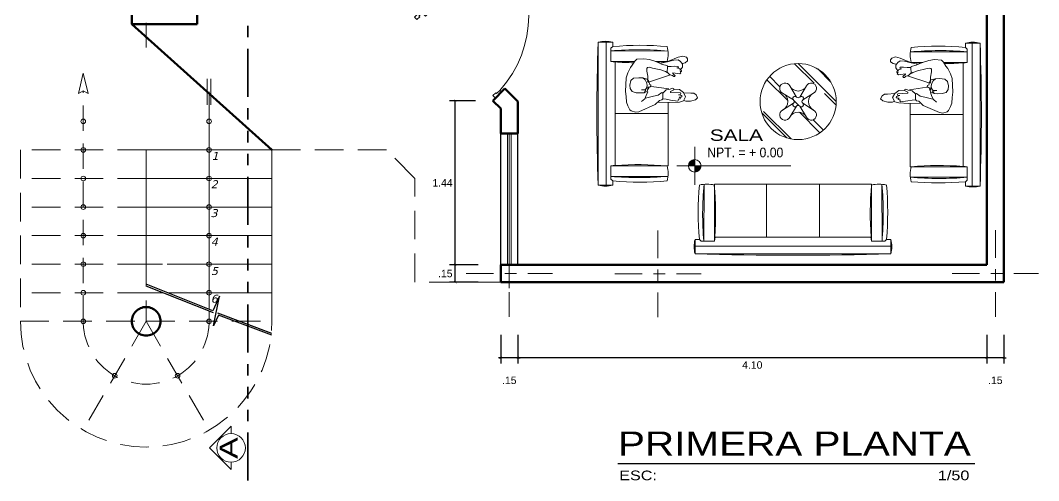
# Model space of a CAD drawing. Header units: millimetres. Extents: x 2033 to 2295, y 1536 to 1691.
# Drawn here: x 2190.38 to 2199.28, y 1549.51 to 1553.54 of the extents above; entities that cross this region are included whole.
import ezdxf

# ---------------------------------------------------------------- set-up
doc = ezdxf.new("R2010")
doc.units = ezdxf.units.MM
for name, pattern in [('ACAD_ISO02W100', [15, 12, -3]), ('ACAD_ISO06W100', [36, 24, -3, 0, -3, 0, -3, 0, -3]), ('ACAD_ISO10W100', [18, 12, -3, 0, -3]), ('HIDDEN2', [4.7625, 3.175, -1.5875]), ('RAYITAS', [0.375, 0.25, -0.125])]:
    doc.linetypes.add(name, pattern=pattern)
doc.layers.get('Defpoints').update_dxf_attribs({"color": 164})
for name, color, linetype, lineweight in [('cotas', 251, 'Continuous', 15), ('escaleras', 30, 'Continuous', 15), ('Layer2', 2, 'Continuous', 9), ('Muebles', 33, 'Continuous', 9), ('muroalto', 12, 'Continuous', 50), ('MUROS BAJOS', 80, 'Continuous', 25), ('NPT', 63, 'Continuous', 15), ('PISOS', 252, 'Continuous', 0), ('PYV', 30, 'Continuous', 13), ('seccion', 130, 'Continuous', 35), ('Texto S.', 7, 'Continuous', 30), ('TEXTOS', 7, 'Continuous', 5), ('texturasde piso', 252, 'Continuous', 0), ('UNO', 254, 'Continuous', 9)]:
    doc.layers.add(name, color=color, linetype=linetype, lineweight=lineweight)
doc.styles.add('ARDELG', font='arial.ttf', dxfattribs={"width": 0.9, "height": 0.1})
doc.styles.add('ARIAL', font='arial.ttf', dxfattribs={"width": 1.3, "height": 0.1})
doc.styles.add('ARRR', font='arial.ttf', dxfattribs={"height": 0.1})
doc.styles.add('Sta. Luisa 75 delg', font='arial.ttf', dxfattribs={"width": 1.2, "height": 0.1})
doc.styles.get("Standard").update_dxf_attribs({"font": 'arial.ttf'})
doc.dimstyles.new('Aritek', dxfattribs={"dimtxt": 0.065, "dimasz": 0.02, "dimexe": 0.05, "dimexo": 0.15, "dimgap": 0.03, "dimtad": 2, "dimtih": 1, "dimtoh": 1, "dimzin": 4, "dimdsep": 46, "dimtxsty": 'Standard', "dimblk": 'ARCHTICK', "dimcen": 0.1, "dimclrt": 7, "dimadec": 0, "dimazin": 0, "dimtfac": 1, "dimtmove": 2, "dimatfit": 1, "dimldrblk": 'DOTSMALL', "dimfxl": 0.2, "dimfxlon": 1, "dimarcsym": 0})

# ---------------------------------------------------------------- blocks, each defined once
blk = doc.blocks.new('P')
at = {"linetype": 'Continuous'}
for p, q in [((0.06, 1), (0.02, 1)), ((0.02, 0.075), (0.02, 1)), ((0.06, 1), (0.06, 0.075)), ((0, 0), (0, 0.075)), ((0, 0.075), (0.02, 0.075)), ((0.03, 0), (0, 0)), ((0.06, 0.075), (0.02, 0.075)), ((0.02, 0.075), (0.02, 0.035)), ((0.02, 0.035), (0.03, 0.035)), ((0.03, 0.035), (0.03, 0)), ((0.97, 0.035), (0.97, 0)), ((0.98, 0.035), (0.97, 0.035)), ((0.97, 0), (1, 0)), ((0.98, 0.075), (0.98, 0.035)), ((1, 0.075), (0.98, 0.075)), ((1, 0), (1, 0.075))]:
    blk.add_line(p, q, dxfattribs=at)
blk.add_arc((0.0086, 0.0289), 0.9725, 2.71991, 86.96955, dxfattribs=at)
blk = doc.blocks.new('GF+')
at = {"color": 34}
for p, q in [((252.598, 193.805), (250.458, 193.805)), ((250.458, 193.805), (250.458, 193.646)), ((252.598, 193.805), (252.598, 193.646)), ((252.598, 193.718), (250.458, 193.718)), ((250.506, 193.646), (250.523, 193.665)), ((250.523, 193.665), (250.669, 193.665)), ((250.556, 193.042), (250.554, 193.665)), ((250.674, 193.618), (250.669, 193.665)), ((250.669, 193.665), (250.677, 193.621)), ((250.669, 193.665), (250.669, 193.05)), ((252.387, 193.665), (252.379, 193.621)), ((252.382, 193.618), (252.387, 193.665)), ((252.532, 193.665), (252.387, 193.665)), ((252.387, 193.665), (252.387, 193.05)), ((252.5, 193.042), (252.502, 193.665)), ((252.55, 193.646), (252.532, 193.665)), ((250.458, 193.646), (250.506, 193.646)), ((250.677, 193.621), (250.939, 193.621)), ((252.379, 193.621), (250.939, 193.621)), ((251.239, 193.621), (251.239, 193.041)), ((251.817, 193.621), (251.817, 193.041)), ((252.598, 193.646), (252.55, 193.646)), ((250.669, 193.05), (250.669, 193.044)), ((250.672, 193.041), (250.775, 193.041)), ((250.939, 193.041), (250.745, 193.041)), ((250.939, 193.041), (252.311, 193.041)), ((252.384, 193.041), (252.281, 193.041)), ((252.387, 193.05), (252.387, 193.044))]:
    blk.add_line(p, q, dxfattribs=at)
for centre, radius, start, end in [((250.78, 193.725), 0.332, 166.1775, 193.8225), ((251.528, 154.083), 39.736, 88.457, 91.543), ((252.276, 193.725), 0.332, 346.1775, 13.8225), ((253.93, 193.363), 3.389, 174.8766, 185.4221), ((249.126, 193.363), 3.389, 354.5779, 5.1234), ((253.66, 193.348), 3.168, 174.6069, 185.3931), ((247.294, 193.363), 3.389, 354.7149, 4.3203), ((250.677, 193.618), 0.00288, 90, 184.3203), ((255.762, 193.363), 3.389, 175.6797, 185.2851), ((252.379, 193.618), 0.00288, 355.6797, 90), ((249.396, 193.348), 3.168, 354.6069, 5.3931), ((250.588, 193.393), 0.352, 256.5803, 283.4197), ((250.672, 193.044), 0.00288, 180, 270), ((252.384, 193.044), 0.00288, 270, 0), ((252.468, 193.393), 0.352, 256.5803, 283.4197)]:
    blk.add_arc(centre, radius, start, end, dxfattribs=at)
blk = doc.blocks.new('Peopleplan_057')
at = {"color": 0}
for p, q in [((-0.022, -0.12), (-0.04, -0.11)), ((0.055, -0.11), (0.026, -0.118))]:
    blk.add_line(p, q, dxfattribs=at)
at = {"color": 76}
for p, q in [((-0.195, -0.329), (-0.13, -0.327)), ((0.095, -0.28), (0.157, -0.28))]:
    blk.add_line(p, q, dxfattribs=at)
for points in [[(0.157, -0.28), (0.169, -0.269), (0.176, -0.241), (0.221, -0.194), (0.3, -0.017), (0.305, 0.02), (0.29, 0.067), (0.277, 0.083), (0.233, 0.105), (0.195, 0.118), (0.133, 0.123), (0.077, 0.128), (-0.073, 0.121), (-0.126, 0.105), (-0.184, 0.075), (-0.21, 0.055), (-0.253, 0.028), (-0.276, 0.005), (-0.281, -0.07), (-0.272, -0.132), (-0.246, -0.212), (-0.219, -0.271), (-0.206, -0.325), (-0.195, -0.329)], [(-0.13, -0.327), (-0.141, -0.306), (-0.159, -0.256), (-0.178, -0.165), (-0.188, -0.128), (-0.184, -0.111), (-0.174, -0.105), (-0.146, -0.104), (-0.088, -0.115), (-0.056, -0.115)], [(0.08, -0.113), (0.122, -0.098), (0.157, -0.083), (0.187, -0.047), (0.187, -0.047), (0.187, -0.047), (0.187, -0.047)], [(0.152, -0.089), (0.129, -0.175), (0.118, -0.227), (0.09, -0.267), (0.095, -0.28)]]:
    blk.add_lwpolyline(points, dxfattribs=at)
at = {"color": 8}
for points in [[(0.091, -0.073), (0.094, -0.034), (0.092, 0.013), (0.079, 0.056), (0.047, 0.08), (0.007, 0.082), (-0.041, 0.071), (-0.068, 0.043), (-0.073, -0.017), (-0.071, -0.06)], [(0.091, -0.073), (0.064, -0.091), (0.058, -0.044), (0.055, -0.09), (0.034, -0.103), (0.01, -0.107), (-0.022, -0.101), (-0.049, -0.084), (-0.071, -0.06)], [(-0.026, -0.134), (-0.103, -0.364)], [(0.022, -0.156), (0.049, -0.344)], [(-0.159, -0.471), (-0.189, -0.494), (-0.221, -0.494), (-0.249, -0.473), (-0.268, -0.445), (-0.263, -0.4), (-0.246, -0.327), (-0.231, -0.259)], [(0.054, -0.4), (0.056, -0.46), (0.09, -0.503), (0.135, -0.528), (0.18, -0.505), (0.193, -0.46), (0.199, -0.355), (0.195, -0.231)], [(-0.253, -0.34), (-0.296, -0.445), (-0.309, -0.496), (-0.296, -0.537), (-0.278, -0.55), (-0.257, -0.55), (-0.236, -0.524), (-0.229, -0.494)], [(0.092, -0.509), (0.097, -0.586), (0.097, -0.616), (0.116, -0.644), (0.148, -0.659), (0.17, -0.635), (0.184, -0.582), (0.185, -0.531), (0.175, -0.507)]]:
    blk.add_lwpolyline(points, dxfattribs=at)
at = {"color": 0}
for points in [[(-0.071, -0.06), (-0.058, -0.109), (-0.04, -0.122), (-0.011, -0.132), (-0.004, -0.13), (0.004, -0.147), (0.015, -0.149), (0.026, -0.141), (0.03, -0.13), (0.049, -0.12), (0.077, -0.109), (0.091, -0.073)], [(-0.195, -0.329), (-0.195, -0.37), (-0.199, -0.409), (-0.197, -0.445), (-0.186, -0.449), (-0.18, -0.432), (-0.169, -0.469), (-0.163, -0.471), (-0.159, -0.46), (-0.15, -0.481), (-0.141, -0.481), (-0.139, -0.468), (-0.126, -0.477), (-0.115, -0.464), (-0.126, -0.389), (-0.12, -0.387), (-0.094, -0.415), (-0.086, -0.411), (-0.086, -0.4), (-0.098, -0.383), (-0.105, -0.355), (-0.135, -0.327)], [(0.095, -0.28), (0.06, -0.314), (0.054, -0.359), (0.043, -0.385), (0.049, -0.398), (0.058, -0.398), (0.077, -0.361), (0.088, -0.361), (0.094, -0.471), (0.103, -0.475), (0.112, -0.473), (0.114, -0.451), (0.122, -0.486), (0.137, -0.488), (0.139, -0.479), (0.14, -0.456), (0.148, -0.469), (0.157, -0.469), (0.161, -0.447), (0.17, -0.449), (0.182, -0.441), (0.172, -0.362), (0.163, -0.314), (0.16, -0.277)]]:
    blk.add_lwpolyline(points, dxfattribs=at)
blk = doc.blocks.new('Peopleplan_059')
at = {"color": 34, "lineweight": 0}
for p, q in [((-0.723, -0.014), (0.841, -0.014)), ((-0.723, -0.014), (-0.723, -0.173)), ((-0.723, -0.101), (0.841, -0.101)), ((0.841, -0.014), (0.841, -0.173)), ((-0.723, -0.173), (-0.675, -0.173)), ((-0.675, -0.173), (-0.658, -0.154)), ((-0.658, -0.154), (-0.512, -0.154)), ((-0.626, -0.777), (-0.627, -0.154)), ((-0.512, -0.154), (-0.512, -0.413)), ((-0.507, -0.201), (-0.512, -0.154)), ((-0.512, -0.154), (-0.504, -0.198)), ((-0.504, -0.198), (0.622, -0.198)), ((0.057, -0.198), (0.057, -0.778)), ((0.63, -0.154), (0.622, -0.198)), ((0.625, -0.201), (0.63, -0.154)), ((0.776, -0.154), (0.63, -0.154)), ((0.63, -0.154), (0.63, -0.768)), ((0.744, -0.777), (0.745, -0.154)), ((0.793, -0.173), (0.776, -0.154)), ((0.841, -0.173), (0.793, -0.173)), ((-0.512, -0.64), (-0.512, -0.768)), ((-0.512, -0.768), (-0.512, -0.775)), ((0.627, -0.778), (-0.064, -0.778)), ((0.627, -0.778), (0.525, -0.778)), ((0.627, -0.778), (0.554, -0.778)), ((0.63, -0.768), (0.63, -0.775))]:
    blk.add_line(p, q, dxfattribs=at)
for centre, radius, start, end in [((0.059, -21.247), 21.247, 87.8898, 92.1102), ((-0.401, -0.094), 0.332, 166.1775, 193.8225), ((0.519, -0.094), 0.332, 346.1775, 13.8225), ((2.479, -0.471), 3.168, 174.6069, 185.3931), ((2.748, -0.456), 3.389, 174.8766, 185.4221), ((-0.504, -0.201), 0.00288, 90, 184.3203), ((-3.887, -0.456), 3.389, 0.8877, 4.3203), ((4.005, -0.456), 3.389, 175.6797, 185.2851), ((0.622, -0.201), 0.00288, 355.6797, 90), ((-2.631, -0.456), 3.389, 354.5779, 5.1234), ((-2.361, -0.471), 3.168, 354.6069, 5.3931), ((-3.887, -0.456), 3.389, 354.7149, 356.6405), ((-0.594, -0.426), 0.352, 256.5803, 283.4197), ((-0.509, -0.775), 0.00288, 180, 270), ((0.627, -0.775), 0.00288, 270, 0), ((0.712, -0.426), 0.352, 256.5803, 283.4197)]:
    blk.add_arc(centre, radius, start, end, dxfattribs=at)
at = {"color": 30, "lineweight": 0}
blk.add_blockref('Peopleplan_057', (-0.262, -0.442), dxfattribs=at)
blk = doc.blocks.new('HKJHL')
at = {"color": 8}
for p, q in [((252.2573, 191.5581), (252.0859, 191.7295)), ((252.4498, 191.3979), (252.1168, 191.731)), ((251.9583, 191.5284), (251.8677, 191.619)), ((252.4024, 191.5692), (252.2881, 191.6835)), ((252.0267, 191.4062), (251.844, 191.5889)), ((252.103, 191.4379), (252.0431, 191.535)), ((252.1307, 191.4379), (252.1906, 191.535)), ((252.0768, 191.4118), (251.9813, 191.4723)), ((252.1568, 191.4118), (252.2524, 191.4723)), ((252.4484, 191.367), (252.3462, 191.4692)), ((252.0768, 191.3841), (251.9813, 191.3236)), ((252.103, 191.358), (252.0431, 191.2608)), ((252.1239, 191.3628), (252.0817, 191.405)), ((252.1307, 191.358), (252.1906, 191.2608)), ((252.2524, 191.3236), (252.1568, 191.3841)), ((252.0192, 191.0796), (251.7985, 191.3003)), ((252.055, 191.0707), (251.8155, 191.3102)), ((252.3077, 191.1251), (252.1282, 191.3047)), ((252.3379, 191.1489), (252.2477, 191.239))]:
    blk.add_line(p, q, dxfattribs=at)
at = {"color": 34}
blk.add_circle((252.1168, 191.3979), 0.333, dxfattribs=at)
at = {"color": 8}
for centre, radius, start, end in [((252.0021, 191.5136), 0.0463, 27.66045, 243.2345), ((252.1168, 191.5737), 0.0833, 207.66045, 332.33955), ((252.2315, 191.5136), 0.0463, 296.7655, 152.33955), ((251.9438, 191.3979), 0.0833, 296.7655, 63.2345), ((252.0891, 191.4257), 0.0185, 41.40962, 228.59038), ((252.1168, 191.4502), 0.0185, 221.40962, 318.59038), ((252.1446, 191.4257), 0.0185, 311.40962, 138.59038), ((252.2899, 191.3979), 0.0833, 116.7655, 243.2345), ((252.0891, 191.3702), 0.0185, 131.40962, 318.59038), ((252.0646, 191.3979), 0.0185, 311.40962, 48.59038), ((252.1168, 191.3457), 0.0185, 41.40962, 138.59038), ((252.1446, 191.3702), 0.0185, 221.40962, 48.59038), ((252.1691, 191.3979), 0.0185, 131.40962, 228.59038), ((252.0021, 191.2823), 0.0463, 116.7655, 332.33955), ((252.1168, 191.2222), 0.0833, 27.66045, 152.33955), ((252.2315, 191.2823), 0.0463, 207.66045, 63.2345)]:
    blk.add_arc(centre, radius, start, end, dxfattribs=at)
blk = doc.blocks.new('_ArchTick')
at = {"color": 0, "linetype": 'ByBlock', "const_width": 0.15}
blk.add_lwpolyline([(-0.5, -0.5), (0.5, 0.5)], dxfattribs=at)
blk = doc.blocks.new('*D285')
at = {"layer": 'Defpoints', "color": 0, "linetype": 'Continuous', "transparency": 16777216}
for p in [(2198.825, 1551.3973), (2198.975, 1551.2473), (2198.825, 1550.5853)]:
    blk.add_point(p, dxfattribs=at)
at = {"layer": 'UNO', "color": 0, "linetype": 'Continuous', "lineweight": -2, "transparency": 16777216}
for p, q in [((2198.825, 1550.7853), (2198.825, 1550.5353)), ((2198.975, 1550.7853), (2198.975, 1550.5353)), ((2198.825, 1550.5853), (2198.805, 1550.5853)), ((2198.975, 1550.5853), (2198.825, 1550.5853)), ((2198.975, 1550.5853), (2198.995, 1550.5853))]:
    blk.add_line(p, q, dxfattribs=at)
at = {"layer": 'UNO', "color": 0, "linetype": 'Continuous', "lineweight": -2, "transparency": 16777216, "xscale": 0.02, "yscale": 0.02, "zscale": 0.02}
blk.add_blockref('_ArchTick', (2198.825, 1550.5853), dxfattribs=at)
at = {"layer": 'UNO', "color": 0, "linetype": 'Continuous', "lineweight": -2, "transparency": 16777216, "xscale": 0.02, "yscale": 0.02, "zscale": 0.02, "rotation": 180}
blk.add_blockref('_ArchTick', (2198.975, 1550.5853), dxfattribs=at)
at = {"layer": 'UNO', "color": 7, "linetype": 'Continuous', "transparency": 16777216, "insert": (2198.9, 1550.3876), "char_height": 0.065, "attachment_point": 5}
blk.add_mtext('.15', dxfattribs=at)
blk = doc.blocks.new('_DotSmall')
at = {"color": 0, "linetype": 'ByBlock', "const_width": 0.5}
blk.add_lwpolyline([(-0.0625, 0, 1), (0.0625, 0, 1)], format="xyb", close=True, dxfattribs=at)
blk = doc.blocks.new('*D286')
at = {"layer": 'Defpoints', "color": 0, "linetype": 'Continuous', "transparency": 16777216}
for p in [(2194.725, 1551.3973), (2198.825, 1551.3973), (2194.725, 1550.5853)]:
    blk.add_point(p, dxfattribs=at)
at = {"layer": 'UNO', "color": 0, "linetype": 'Continuous', "lineweight": -2, "transparency": 16777216}
for p, q in [((2194.725, 1550.7853), (2194.725, 1550.5353)), ((2198.825, 1550.7853), (2198.825, 1550.5353)), ((2198.825, 1550.5853), (2194.725, 1550.5853))]:
    blk.add_line(p, q, dxfattribs=at)
at = {"layer": 'UNO', "color": 0, "linetype": 'Continuous', "lineweight": -2, "transparency": 16777216, "xscale": 0.02, "yscale": 0.02, "zscale": 0.02, "rotation": 180}
blk.add_blockref('_ArchTick', (2194.725, 1550.5853), dxfattribs=at)
at = {"layer": 'UNO', "color": 0, "linetype": 'Continuous', "lineweight": -2, "transparency": 16777216, "xscale": 0.02, "yscale": 0.02, "zscale": 0.02}
blk.add_blockref('_ArchTick', (2198.825, 1550.5853), dxfattribs=at)
at = {"layer": 'UNO', "color": 7, "linetype": 'Continuous', "transparency": 16777216, "insert": (2196.775, 1550.5221), "char_height": 0.065, "attachment_point": 5}
blk.add_mtext('4.10', dxfattribs=at)
blk = doc.blocks.new('*D287')
at = {"layer": 'Defpoints', "color": 0, "linetype": 'Continuous', "transparency": 16777216}
for p in [(2194.575, 1551.3973), (2194.725, 1551.3973), (2194.575, 1550.5853)]:
    blk.add_point(p, dxfattribs=at)
at = {"layer": 'UNO', "color": 0, "linetype": 'Continuous', "lineweight": -2, "transparency": 16777216}
for p, q in [((2194.575, 1550.7853), (2194.575, 1550.5353)), ((2194.725, 1550.7853), (2194.725, 1550.5353)), ((2194.575, 1550.5853), (2194.555, 1550.5853)), ((2194.725, 1550.5853), (2194.575, 1550.5853)), ((2194.725, 1550.5853), (2194.745, 1550.5853))]:
    blk.add_line(p, q, dxfattribs=at)
at = {"layer": 'UNO', "color": 0, "linetype": 'Continuous', "lineweight": -2, "transparency": 16777216, "xscale": 0.02, "yscale": 0.02, "zscale": 0.02}
blk.add_blockref('_ArchTick', (2194.575, 1550.5853), dxfattribs=at)
at = {"layer": 'UNO', "color": 0, "linetype": 'Continuous', "lineweight": -2, "transparency": 16777216, "xscale": 0.02, "yscale": 0.02, "zscale": 0.02, "rotation": 180}
blk.add_blockref('_ArchTick', (2194.725, 1550.5853), dxfattribs=at)
at = {"layer": 'UNO', "color": 7, "linetype": 'Continuous', "transparency": 16777216, "insert": (2194.65, 1550.3876), "char_height": 0.065, "attachment_point": 5}
blk.add_mtext('.15', dxfattribs=at)
blk = doc.blocks.new('*D301')
at = {"layer": 'Defpoints', "color": 0, "linetype": 'Continuous', "transparency": 16777216}
for p in [(2194.1776, 1551.3973), (2194.575, 1551.3973), (2194.575, 1551.2473)]:
    blk.add_point(p, dxfattribs=at)
at = {"layer": 'UNO', "color": 0, "linetype": 'Continuous', "lineweight": -2, "transparency": 16777216}
for p, q in [((2194.3776, 1551.3973), (2194.1276, 1551.3973)), ((2194.1776, 1551.2473), (2194.1776, 1551.3973)), ((2194.3776, 1551.2473), (2194.1276, 1551.2473))]:
    blk.add_line(p, q, dxfattribs=at)
at = {"layer": 'UNO', "color": 0, "linetype": 'Continuous', "lineweight": -2, "transparency": 16777216, "xscale": 0.02, "yscale": 0.02, "zscale": 0.02}
for p, rotation in [((2194.1776, 1551.3973), 90), ((2194.1776, 1551.2473), 270)]:
    blk.add_blockref('_ArchTick', p, dxfattribs=dict(at, rotation=rotation))
at = {"layer": 'UNO', "color": 7, "linetype": 'Continuous', "transparency": 16777216, "insert": (2194.0905, 1551.3223), "char_height": 0.065, "attachment_point": 5}
blk.add_mtext('.15', dxfattribs=at)
blk = doc.blocks.new('*D302')
at = {"layer": 'Defpoints', "color": 0, "linetype": 'Continuous', "transparency": 16777216}
for p in [(2194.1776, 1552.8352), (2194.5051, 1552.8352), (2194.575, 1551.3973)]:
    blk.add_point(p, dxfattribs=at)
at = {"layer": 'PISOS', "color": 0, "linetype": 'Continuous', "lineweight": -2, "transparency": 16777216}
for p, q in [((2194.3551, 1552.8352), (2194.1276, 1552.8352)), ((2194.1776, 1551.3973), (2194.1776, 1552.8352)), ((2194.3776, 1551.3973), (2194.1276, 1551.3973))]:
    blk.add_line(p, q, dxfattribs=at)
at = {"layer": 'PISOS', "color": 0, "linetype": 'Continuous', "lineweight": -2, "transparency": 16777216, "xscale": 0.02, "yscale": 0.02, "zscale": 0.02}
for p, rotation in [((2194.1776, 1552.8352), 90), ((2194.1776, 1551.3973), 270)]:
    blk.add_blockref('_ArchTick', p, dxfattribs=dict(at, rotation=rotation))
at = {"layer": 'PISOS', "color": 7, "linetype": 'Continuous', "transparency": 16777216, "insert": (2194.0664, 1552.1163), "char_height": 0.065, "attachment_point": 5}
blk.add_mtext('1.44', dxfattribs=at)
blk = doc.blocks.new('Corte')
at = {"layer": 'TEXTOS', "color": 14, "ltscale": 0.0035}
for p, q in [((0.1476, 0.1688), (0.3377, -0.0212)), ((0.1476, 0.1038), (0.1476, 0.1688)), ((0.337, -0.0206), (0.1476, -0.21)), ((0.1476, -0.21), (0.1476, -0.1462))]:
    blk.add_line(p, q, dxfattribs=at)
blk.add_circle((0.1476, -0.0212), 0.125, dxfattribs=at)

msp = doc.modelspace()

# ---------------------------------------------------------------- hatches: boundary and pattern name
at = {"layer": 'UNO', "ltscale": 0.005}
h = msp.add_hatch(dxfattribs=at)
h.set_pattern_fill('AR-PARQ1', color=21, scale=0.00015, style=0)
h.set_pattern_definition([(90, (2007.72315, 1332.130396), (-0.04572, 0.04572), [0.04572, -0.04572]), (90, (2007.73077, 1332.130396), (-0.04572, 0.04572), [0.04572, -0.04572]), (90, (2007.73839, 1332.130396), (-0.04572, 0.04572), [0.04572, -0.04572]), (90, (2007.74601, 1332.130396), (-0.04572, 0.04572), [0.04572, -0.04572]), (90, (2007.75363, 1332.130396), (-0.04572, 0.04572), [0.04572, -0.04572]), (90, (2007.76125, 1332.130396), (-0.04572, 0.04572), [0.04572, -0.04572]), (90, (2007.76887, 1332.130396), (-0.04572, 0.04572), [0.04572, -0.04572]), (360, (2007.72315, 1332.176116), (0.04572, -0.04572), [0.04572, -0.04572]), (360, (2007.72315, 1332.183736), (0.04572, -0.04572), [0.04572, -0.04572]), (360, (2007.72315, 1332.191356), (0.04572, -0.04572), [0.04572, -0.04572]), (360, (2007.72315, 1332.198976), (0.04572, -0.04572), [0.04572, -0.04572]), (360, (2007.72315, 1332.206596), (0.04572, -0.04572), [0.04572, -0.04572]), (360, (2007.72315, 1332.214216), (0.04572, -0.04572), [0.04572, -0.04572]), (360, (2007.72315, 1332.221836), (0.04572, -0.04572), [0.04572, -0.04572])])
h.paths.add_polyline_path([(2196.2713, 1552.265), (2196.2713, 1552.32, 0.414214), (2196.2163, 1552.265)])
h.paths.add_polyline_path([(2196.2713, 1552.265), (2196.2713, 1552.21, 0.414214), (2196.3263, 1552.265)])

# ---------------------------------------------------------------- linework, layer by layer
at = {"layer": 'escaleras', "linetype": 'ACAD_ISO02W100'}
for p, q in [((2191.475, 1551.461), (2191.475, 1552.4043)), ((2191.475, 1552.4043), (2192.575, 1552.4043)), ((2192.575, 1550.9043), (2192.575, 1552.4043)), ((2191.475, 1552.1543), (2192.575, 1552.1543)), ((2191.475, 1551.9043), (2192.575, 1551.9043)), ((2191.475, 1551.6543), (2192.575, 1551.6543)), ((2191.6585, 1551.4043), (2192.575, 1551.4043)), ((2191.6619, 1551.1543), (2192.575, 1551.1543))]:
    msp.add_line(p, q, dxfattribs=at)
at = {"layer": 'muroalto'}
for p, q in [((2191.35, 1558.5973), (2191.35, 1553.5043)), ((2198.975, 1558.5973), (2198.975, 1551.2473)), ((2198.825, 1558.4473), (2198.825, 1551.3973)), ((2191.92, 1553.5043), (2191.92, 1553.7543)), ((2191.35, 1553.5043), (2191.92, 1553.5043)), ((2194.5051, 1552.8352), (2194.6112, 1552.9413)), ((2194.725, 1552.8274), (2194.6112, 1552.9413)), ((2194.575, 1552.7653), (2194.5051, 1552.8352)), ((2194.725, 1552.5473), (2194.725, 1552.8274)), ((2194.575, 1552.5473), (2194.575, 1552.7653)), ((2194.575, 1552.5473), (2194.725, 1552.5473)), ((2194.575, 1551.2473), (2194.575, 1551.3973)), ((2198.825, 1551.3973), (2194.575, 1551.3973)), ((2198.975, 1551.2473), (2194.575, 1551.2473))]:
    msp.add_line(p, q, dxfattribs=at)
at = {"layer": 'muroalto', "linetype": 'Continuous'}
msp.add_line((2191.35, 1553.5043), (2192.575, 1552.4043), dxfattribs=at)
at = {"layer": 'muroalto', "linetype": 'ACAD_ISO02W100'}
msp.add_circle((2191.475, 1550.9043), 0.125, dxfattribs=at)
at = {"layer": 'MUROS BAJOS'}
for p, q in [((2194.575, 1551.3973), (2194.575, 1552.5473)), ((2194.725, 1551.3973), (2194.725, 1552.5473)), ((2192.0572, 1550.9974), (2191.475, 1551.2284)), ((2192.0648, 1550.9783), (2191.475, 1551.2123)), ((2192.1173, 1551.1259), (2192.0572, 1550.9974)), ((2192.0629, 1550.8643), (2192.1173, 1551.1259)), ((2192.1085, 1550.9578), (2192.0629, 1550.8643)), ((2192.575, 1550.7979), (2192.101, 1550.9767)), ((2192.575, 1550.7818), (2192.1085, 1550.9578))]:
    msp.add_line(p, q, dxfattribs=at)
at = {"layer": 'NPT', "lineweight": 30, "ltscale": 0.3}
msp.add_line((2195.6001, 1549.6599), (2198.7208, 1549.6599), dxfattribs=at)
at = {"layer": 'PISOS', "linetype": 'HIDDEN2', "ltscale": 0.07}
for p, q in [((2190.925, 1550.9043), (2190.925, 1552.9217)), ((2192.025, 1550.9506), (2192.025, 1550.9043))]:
    msp.add_line(p, q, dxfattribs=at)
at = {"layer": 'PISOS', "linetype": 'ACAD_ISO02W100'}
msp.add_line((2194.65, 1552.5473), (2194.65, 1551.1956), dxfattribs=at)
at = {"layer": 'PISOS', "linetype": 'RAYITAS'}
for p, q in [((2190.375, 1552.4043), (2190.375, 1550.9043)), ((2191.475, 1552.4043), (2190.375, 1552.4043)), ((2193.575, 1552.4048), (2192.575, 1552.4048)), ((2193.825, 1552.1548), (2193.575, 1552.4048)), ((2191.475, 1552.1543), (2190.375, 1552.1543)), ((2193.825, 1551.2473), (2193.825, 1552.1548)), ((2191.475, 1551.9043), (2190.375, 1551.9043)), ((2191.475, 1551.6543), (2190.375, 1551.6543)), ((2191.475, 1551.4043), (2190.375, 1551.4043)), ((2191.475, 1551.461), (2191.475, 1550.9043)), ((2191.6179, 1551.4043), (2191.475, 1551.4043)), ((2191.475, 1551.1543), (2190.375, 1551.1543)), ((2191.6212, 1551.1543), (2191.475, 1551.1543)), ((2190.375, 1550.9043), (2191.475, 1550.9043)), ((2191.475, 1550.9043), (2190.925, 1549.9517)), ((2191.475, 1550.9043), (2192.575, 1550.9043)), ((2191.475, 1550.9043), (2192.025, 1549.9517))]:
    msp.add_line(p, q, dxfattribs=at)
at = {"layer": 'PISOS'}
msp.add_line((2192.025, 1550.9941), (2192.025, 1550.9506), dxfattribs=at)
at = {"layer": 'PISOS', "linetype": 'HIDDEN2'}
msp.add_lwpolyline([(2190.925, 1553.077), (2190.9682, 1552.8969), (2190.925, 1552.9217), (2190.8819, 1552.8969), (2190.925, 1553.077)], dxfattribs=at)
at = {"layer": 'PISOS'}
for centre in [(2190.925, 1552.6543), (2190.925, 1552.4043), (2190.925, 1552.1543), (2190.925, 1551.9043), (2190.925, 1551.6543), (2190.925, 1551.4043), (2190.925, 1551.1543), (2192.025, 1551.1543), (2190.925, 1550.9043), (2192.025, 1550.9043), (2191.2, 1550.428), (2191.75, 1550.428)]:
    msp.add_circle(centre, 0.02, dxfattribs=at)
at = {"layer": 'PISOS', "linetype": 'RAYITAS'}
for radius, start, end in [(1.1, 180, 0), (0.55, 177.9164, 2.0836)]:
    msp.add_arc((2191.475, 1550.9043), radius, start, end, dxfattribs=at)
at = {"layer": 'seccion', "linetype": 'ACAD_ISO06W100', "ltscale": 0.0175}
msp.add_line((2192.3626, 1549.5101), (2192.3626, 1559.5556), dxfattribs=at)
at = {"layer": 'texturasde piso'}
for p, q in [((2194.635, 1551.3973), (2194.635, 1552.5473)), ((2194.665, 1551.3973), (2194.665, 1552.5473))]:
    msp.add_line(p, q, dxfattribs=at)
at = {"layer": 'UNO', "linetype": 'ACAD_ISO10W100', "ltscale": 0.02}
for p, q in [((2191.475, 1554.0576), (2191.475, 1553.301)), ((2194.65, 1551.7006), (2194.65, 1550.944)), ((2195.95, 1551.698), (2195.95, 1550.9413)), ((2198.9, 1551.7006), (2198.9, 1550.944)), ((2194.2717, 1551.3223), (2195.0283, 1551.3223)), ((2195.5717, 1551.3197), (2196.3283, 1551.3197)), ((2198.5217, 1551.3223), (2199.2783, 1551.3223))]:
    msp.add_line(p, q, dxfattribs=at)
at = {"layer": 'UNO'}
for p, q in [((2192.0095, 1552.7983), (2192.0095, 1553.0269)), ((2192.0405, 1552.7983), (2192.0405, 1553.0269))]:
    msp.add_line(p, q, dxfattribs=at)
at = {"layer": 'UNO', "linetype": 'ACAD_ISO02W100'}
msp.add_line((2192.025, 1551.0102), (2192.025, 1552.9126), dxfattribs=at)
at = {"layer": 'UNO', "ltscale": 0.005}
for p, q in [((2196.2713, 1552.4303), (2196.2713, 1552.265)), ((2197.1115, 1552.265), (2196.1155, 1552.265)), ((2196.2713, 1552.0997), (2196.2713, 1552.265))]:
    msp.add_line(p, q, dxfattribs=at)
at = {"layer": 'UNO', "linetype": 'RAYITAS'}
msp.add_line((2194.575, 1551.2473), (2193.825, 1551.2473), dxfattribs=at)
at = {"layer": 'UNO'}
for centre in [(2192.025, 1552.6543), (2192.025, 1552.4043), (2192.025, 1552.1543), (2192.025, 1551.9043), (2192.025, 1551.6543), (2192.025, 1551.4043)]:
    msp.add_circle(centre, 0.02, dxfattribs=at)
at = {"layer": 'UNO', "ltscale": 0.005}
msp.add_circle((2196.2713, 1552.265), 0.055, dxfattribs=at)

# ---------------------------------------------------------------- block references
at = {"layer": 'cotas', "xscale": -1}
msp.add_blockref('Corte', (2192.365, 1549.8179), dxfattribs=at)
at = {"layer": 'Muebles', "color": 0, "lineweight": 0, "extrusion": (0, 0, -1), "yscale": 0.8000000000001819}
for p, xscale, zscale, rotation in [((-2195.416, 1552.7683), 0.8000000000001819, -0.8, 270), ((-2198.7779, 1552.7607), -0.8000000000001819, -0.8000000000001819, 90)]:
    msp.add_blockref('Peopleplan_059', p, dxfattribs=dict(at, xscale=xscale, zscale=zscale, rotation=rotation))
at = {"layer": 'Muebles', "color": 0, "lineweight": 0}
msp.add_blockref('HKJHL', (1945.0586, 1361.4293), dxfattribs=at)
at = {"layer": 'Muebles', "color": 0, "lineweight": 0, "xscale": 0.8000000000001819, "yscale": 0.8000000000001819, "zscale": 0.8000000000001819, "rotation": 180}
msp.add_blockref('GF+', (2398.3526, 1706.5376), dxfattribs=at)
at = {"layer": 'PYV', "ltscale": 0.15, "xscale": 0.9997441879840495, "yscale": 0.9997441879840495, "zscale": 0.9997441879840495, "rotation": 314.9999999999999}
msp.add_blockref('P', (2193.8214, 1553.5654), dxfattribs=at)

# ---------------------------------------------------------------- texts
at = {"layer": 'Layer2', "char_height": 0.07, "attachment_point": 1, "style": 'ARRR'}
for s, insert in [('{\\fVerdana|b0|i1|c0|p34;1}', (2192.0459, 1552.3857)), ('{\\fVerdana|b0|i1|c0|p34;2}', (2192.0391, 1552.139)), ('{\\fVerdana|b0|i1|c0|p34;3}', (2192.0372, 1551.8865)), ('{\\fVerdana|b0|i1|c0|p34;4}', (2192.0402, 1551.636)), ('{\\fVerdana|b0|i1|c0|p34;5}', (2192.0419, 1551.3798)), ('{\\fVerdana|b0|i1|c0|p34;6}', (2192.0392, 1551.1374))]:
    msp.add_mtext(s, dxfattribs=dict(at, insert=insert))
at = {"layer": 'Texto S.', "attachment_point": 1, "style": 'Sta. Luisa 75 delg'}
for s, insert, char_height, width in [('{\\H2.5x;PRIMERA PLANTA}', (2195.6005, 1549.9401), 0.084375, 5.303704), ('ESC:', (2195.6108, 1549.5983), 0.08438, 1.434496), ('1/50', (2198.3974, 1549.5983), 0.08438, 0.307286)]:
    msp.add_mtext(s, dxfattribs=dict(at, insert=insert, char_height=char_height, width=width))
at = {"layer": 'TEXTOS', "ltscale": 0.005, "attachment_point": 1}
for s, insert, char_height, width, style in [('SALA', (2196.4033, 1552.5832), 0.1, 1.686, 'ARIAL'), ('NPT. = + 0.00', (2196.3807, 1552.4243), 0.085, 1, 'ARDELG')]:
    msp.add_mtext(s, dxfattribs=dict(at, insert=insert, char_height=char_height, width=width, style=style))
at = {"layer": 'TEXTOS', "ltscale": 0.005, "insert": (2192.1186, 1549.7012), "char_height": 0.155, "width": 1.686, "attachment_point": 1, "rotation": 90, "style": 'ARIAL'}
msp.add_mtext('A', dxfattribs=at)

# ---------------------------------------------------------------- dimensions: what is measured, and where the dimension line sits
at = {"layer": 'PISOS', "linetype": 'Continuous'}
dim = msp.add_linear_dim(base=(2194.1776, 1552.8352), p1=(2194.575, 1551.3973), p2=(2194.5051, 1552.8352), angle=90, dimstyle='Aritek', dxfattribs=at)
dim.commit()
dim.dimension.update_dxf_attribs({"geometry": '*D302', "text_midpoint": (2194.0664, 1552.1163)})
at = {"layer": 'UNO', "linetype": 'Continuous'}
dim = msp.add_linear_dim(base=(2194.1776, 1551.3973), p1=(2194.575, 1551.2473), p2=(2194.575, 1551.3973), angle=90, dimstyle='Aritek', dxfattribs=at)
dim.commit()
dim.dimension.update_dxf_attribs({"geometry": '*D301', "text_midpoint": (2194.0905, 1551.3223)})
for base, p1, p2, picture, middle in [((2194.575, 1550.5853), (2194.725, 1551.3973), (2194.575, 1551.3973), '*D287', (2194.65, 1550.3876)), ((2194.725, 1550.5853), (2198.825, 1551.3973), (2194.725, 1551.3973), '*D286', (2196.775, 1550.5221)), ((2198.825, 1550.5853), (2198.975, 1551.2473), (2198.825, 1551.3973), '*D285', (2198.9, 1550.3876))]:
    dim = msp.add_linear_dim(base=base, p1=p1, p2=p2, dimstyle='Aritek', dxfattribs=at)
    dim.commit()
    dim.dimension.update_dxf_attribs({"geometry": picture, "text_midpoint": middle})

doc.saveas('drawing.dxf')
